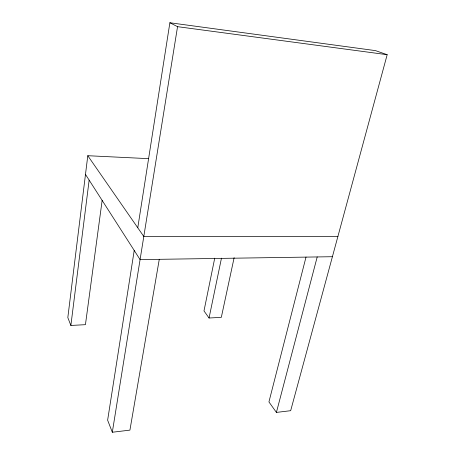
<?xml version="1.0" encoding="UTF-8"?>
<svg xmlns="http://www.w3.org/2000/svg" width="455" height="455" viewBox="0 0 455 455"><rect width="100%" height="100%" fill="white"/><g stroke="black" fill="none" stroke-linecap="round" stroke-linejoin="round"><path stroke-width="0.68" d="M148.666 158.658L87.792 155.712L67.823 317.601L70.872 325.456L85.438 324.671L102.159 200.319M70.872 325.456L89.152 180.117M134.214 250.449L107.63 420.181L112.311 432.25L129.925 430.123L159.278 259.316M137.768 227.779L169.88 22.75L375.489 50.624L387.177 54.702L290.665 410.694L276.412 412.412L268.933 401.93L306.016 257.075M112.311 432.25L177.547 26.669L169.88 22.75M214.726 258.184L203.988 310.919L209.05 318.011L221.318 317.351L234.132 257.678M209.05 318.011L221.471 258.156M276.412 412.412L317.209 256.938M332.412 256.711L140.083 259.606L85.489 174.407M337.928 236.367L143.803 236.481L87.792 155.712M177.547 26.669L387.177 54.702"/></g></svg>
